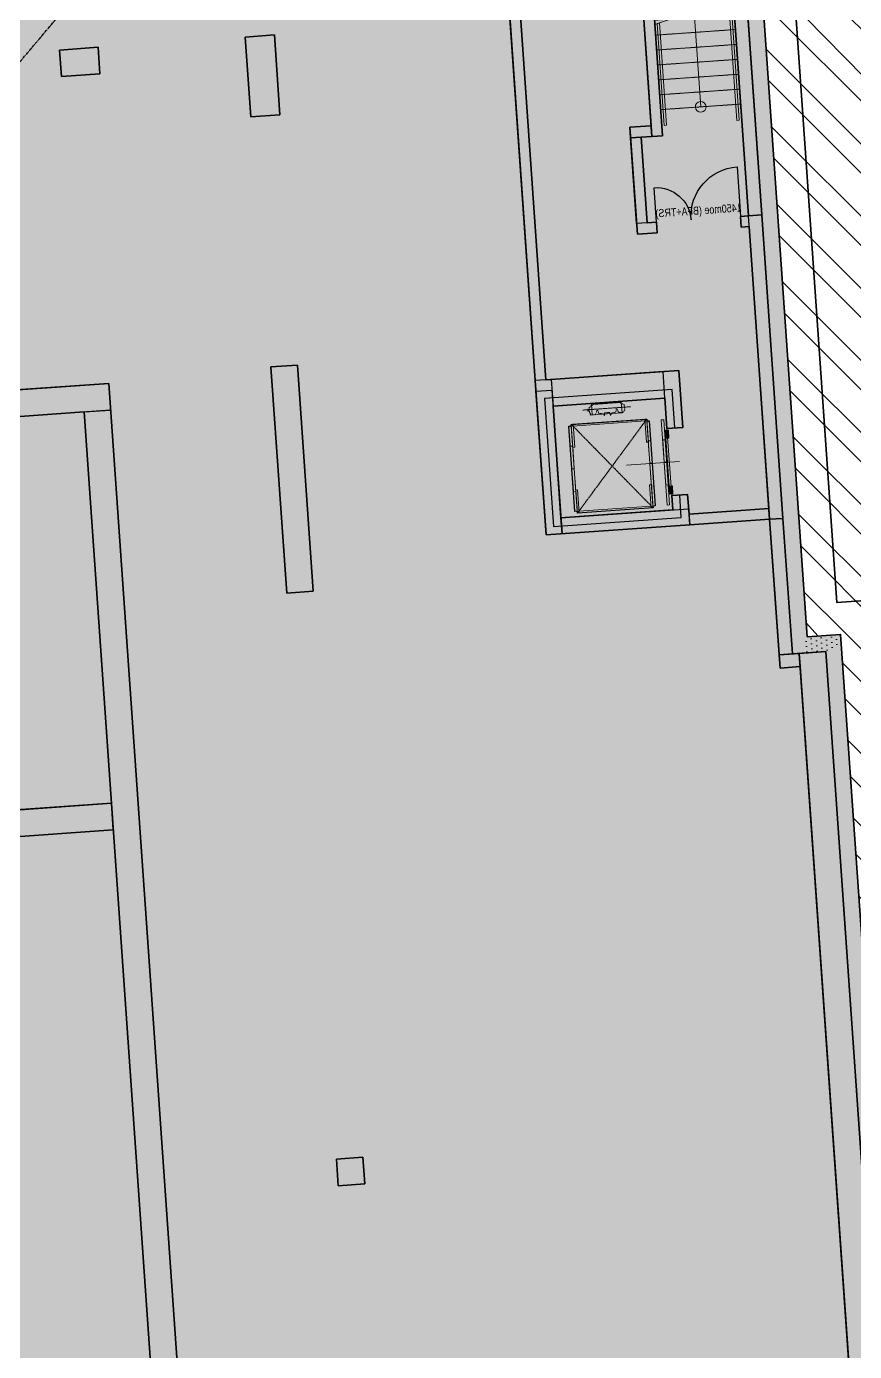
# Model space of a CAD drawing. Header units: millimetres. Extents: x 834311283 to 834708468, y 817882832 to 818197366.
# Drawn here: x 834564364 to 834579877, y 818009265 to 818034095 of the extents above; entities that cross this region are included whole.
import ezdxf

# ---------------------------------------------------------------- set-up
doc = ezdxf.new("R2010")
doc.units = ezdxf.units.MM
doc.header["$LTSCALE"] = 3
for name, pattern in [('ACAD_ISO04W033', [10, 8, -1, 0, -1]), ('B0606', [0.7813, 0.39065, -0.39065]), ('CENTER', [2, 1.25, -0.25, 0.25, -0.25])]:
    doc.linetypes.add(name, pattern=pattern)
for name, color, linetype in [('Hatch (CARR)', 252, 'Continuous'), ('UAJ-00XREF', 7, 'Continuous'), ('void', 7, 'CENTER')]:
    doc.layers.add(name, color=color, linetype=linetype)
for name, color, linetype, lineweight in [('Hatch (LTC&CB)', 252, 'Continuous', 35), ('UAJ-05SYMB', 7, 'Continuous', 5), ('UAJ-22INWA', 6, 'Continuous', 35), ('UAJ-22INWA-h', 251, 'Continuous', 9), ('UAJ-23FLOR-a', 1, 'Continuous', 13), ('UAJ-23FLOR-h', 251, 'Continuous', 9), ('UAJ-24STAI', 252, 'Continuous', 35), ('UAJ-24STAI-a', 9, 'Continuous', 13), ('UAJ-24STAI-d', 7, 'Continuous', 5), ('UAJ-24STAI-h', 251, 'Continuous', 9), ('UAJ-24STAI-x', 9, 'ACAD_ISO04W033', 5), ('UAJ-24STAI-z', 8, 'B0606', 9), ('UAJ-28STRU', 6, 'Continuous', 35), ('UAJ-32INFR', 7, 'Continuous', 25), ('UAJ-34RAIL-a', 1, 'Continuous', 13), ('UAJ-34RAIL-c', 254, 'Continuous', 9)]:
    doc.layers.add(name, color=color, linetype=linetype, lineweight=lineweight)
doc.layers.add('UAJ-05SYMB-a', color=7, linetype='Continuous', lineweight=9, true_color=0x999999)
for name, color, linetype, plot in [('UAJ-22INWA-$', 32, 'Continuous', False), ('UAJ-24STAI-$', 32, 'Continuous', False), ('UAJ-28STRU-$', 32, 'Continuous', False), ('UAJ-32INFR-$', 32, 'Continuous', False)]:
    doc.layers.add(name, color=color, linetype=linetype, plot=plot)
doc.styles.add('Kowloon_standard', font='arial.ttf', dxfattribs={"width": 0.8, "height": 2.5})

# ---------------------------------------------------------------- blocks, each defined once
blk = doc.blocks.new('*U198')
at = {"layer": 'UAJ-05SYMB', "lineweight": -2}
blk.add_lwpolyline([(1.000000000000001, -0.4000000000000006), (0.9257218647291791, -0.5856953381770522), (8.403485480178708e-16, -0.2154065922853796), (-0.9257218647291793, -0.5856953381770518), (-0.9999999999999991, -0.4000000000000001), (8.881784197001252e-16, 0)], close=True, dxfattribs=at)
for points in [[(-0.9999999999999991, -0.4000000000000001), (-0.9257218647291793, -0.5856953381770518), (8.881784197001252e-16, 0), (8.403485480178708e-16, -0.2154065922853796)], [(8.881784197001252e-16, 0), (8.403485480178708e-16, -0.2154065922853796), (1.000000000000001, -0.4000000000000006), (0.9257218647291791, -0.5856953381770522)]]:
    blk.add_solid(points, dxfattribs=at)
blk = doc.blocks.new('02_UNS-dotopen')
at = {"layer": 'UAJ-05SYMB', "lineweight": -2}
blk.add_lwpolyline([(-0.5, 6.123233995736766e-17, 1), (0.5, 0, 1)], format="xyb", close=True, dxfattribs=at)
blk = doc.blocks.new('*U213')
at = {"layer": 'UAJ-34RAIL-c'}
h = blk.add_hatch(color=256, dxfattribs=at)
h.dxf.hatch_style = 1
h.paths.add_polyline_path([(1700.474041071136, 1500.000000000034), (1600.474041071136, 1500.000000000034), (2002.397829746491, -1.069495851879765e-07), (2102.397829729397, -1.069495851879765e-07)])
h = blk.add_hatch(color=256, dxfattribs=at)
h.dxf.hatch_style = 1
h.paths.add_polyline_path([(1612.531754730545, 1455.000000000034), (-299.9992296072137, 1455), (-299.9992296072133, 1410), (1624.589468389937, 1410.000000000034)])
h = blk.add_hatch(color=256, dxfattribs=at)
h.dxf.hatch_style = 1
h.paths.add_polyline_path([(1978.282402427691, 89.99999989305036), (-299.9992294832396, 89.99999993377276), (-299.9992294832398, 44.99999993377276), (1990.340116087083, 44.99999989305036)])
at = {"layer": 'UAJ-24STAI-a'}
for points in [[(1600.474041071136, 1500.000000000034), (0, 1500), (0, 0), (2002.397829746491, -1.069496136096859e-07)], [(0, 0), (0, 1500)], [(280, 0), (280, 1500)], [(560, 0), (560, 1500)], [(840, 0), (840, 1500)], [(1120, 0), (1120, 1500)], [(1400, 0), (1400, 1500)], [(1680, 0), (1680, 1500)], [(1960, 0), (1960, 1500)]]:
    blk.add_lwpolyline(points, dxfattribs=at)
at = {"layer": 'UAJ-24STAI-d'}
blk.add_line((0, 750), (1780, 750), dxfattribs=at)
at = {"layer": 'UAJ-24STAI-d', "flags": 128}
blk.add_lwpolyline([(2002.397829746491, -1.069495851879765e-07), (1866.140696661613, 508.5185434594116), (1736.731174110385, 991.4814566039659), (1600.474041071136, 1500.000000000034)], dxfattribs=at)
at = {"layer": 'UAJ-24STAI-x', "flags": 128}
blk.add_lwpolyline([(2102.397829746491, -1.069495851879765e-07), (1966.140696661613, 508.5185434594116), (1836.731174110385, 991.4814566039659), (1700.474041071136, 1500.000000000034)], dxfattribs=at)
at = {"layer": 'UAJ-24STAI-z'}
for points in [[(0, 0), (0, 1500)], [(280, 0), (280, 1500)], [(560, 0), (560, 1500)], [(840, 0), (840, 1500)], [(1120, 0), (1120, 1500)], [(1400, 0), (1400, 1500)], [(1600.474041071147, 1500.000000000034), (3640, 1500), (3640, 0), (2002.397829746481, -1.069496136096859e-07)], [(1680, 0), (1680, 1500)], [(1960, 0), (1960, 1500)], [(2240, 0), (2240, 1500)], [(2520, 0), (2520, 1500)], [(2800, 0), (2800, 1500)], [(3080, 0), (3080, 1500)], [(3360, 0), (3360, 1500)]]:
    blk.add_lwpolyline(points, dxfattribs=at)
at = {"layer": 'UAJ-34RAIL-a'}
blk.add_lwpolyline([(1600.474041071136, 1500.000000000034), (2002.397829746491, -1.069495851879765e-07), (2102.397829729397, -1.069495851879765e-07), (1700.474041071136, 1500.000000000034)], close=True, dxfattribs=at)
for points in [[(1624.589468389937, 1410.000000000034), (-299.9992296072133, 1410), (-299.9992296072137, 1455), (1612.531754730537, 1455.000000000034)], [(1990.340116087091, 44.99999989305036), (-299.9992294832398, 44.99999993377276), (-299.9992294832396, 89.99999993377276), (1978.28240242769, 89.99999989305036)]]:
    blk.add_lwpolyline(points, dxfattribs=at)
at = {"layer": 'UAJ-34RAIL-c'}
for points in [[(1612.531754730545, 1455.000000000034), (-299.9992296072137, 1455), (-299.9992296072133, 1410), (1624.589468389937, 1410.000000000034)], [(1978.282402427691, 89.99999989305036), (-299.9992294832396, 89.99999993377276), (-299.9992294832398, 44.99999993377276), (1990.340116087083, 44.99999989305036)]]:
    blk.add_lwpolyline(points, close=True, dxfattribs=at)
at = {"layer": 'UAJ-24STAI-x', "xscale": 200, "yscale": 200, "zscale": 200}
blk.add_blockref('02_UNS-dotopen', (0, 750), dxfattribs=at)
at = {"layer": 'UAJ-24STAI-x', "xscale": 200, "yscale": 200, "zscale": 200, "rotation": 270}
blk.add_blockref('*U198', (1800.705523608377, 752.7259338968745), dxfattribs=at)
blk = doc.blocks.new('24_UNS-Elevator-plan5')
at = {"layer": 'UAJ-24STAI-h'}
for points in [[(-424.4999998807907, 1780), (-2.5, 1780.000000119209), (-2.5, 1735), (-424.5, 1735)], [(2.5, 1780.000000119209), (424.5, 1780), (424.5000001192093, 1735.000000119209), (2.5, 1735.000000119209)], [(-400, 1700), (-832.5, 1700), (-832.4999998807907, 1735), (-399.9999998807907, 1735)], [(-832.5, 339.0000001192093), (-800, 339), (-800, 1711), (-832.4999998807907, 1711)], [(832.5000001192093, 1700), (400, 1700), (400, 1735.000000119209), (832.4999998807907, 1735.000000119209)], [(800, 1711), (832.5, 1711), (832.5, 339.0000001192093), (800, 339)], [(-400, 350.0000001192093), (-832.5, 350), (-832.4999998807907, 315), (-399.9999998807907, 315)], [(-424.4999998807907, 270.0000001192093), (-2.5, 270), (-2.49999988079071, 315), (-424.5, 315)], [(2.5, 270.0000001192093), (424.5, 270.0000001192093), (424.5, 315), (2.5, 315)], [(832.5000001192093, 350.0000001192093), (400, 350), (400, 315.0000001192093), (832.5, 315)], [(-424.5, 1.192092895507812e-07), (-2.49999988079071, 0), (-2.5, 45.00000011920929), (-424.4999998807907, 45)], [(2.5, 0), (424.5, 0), (424.5, 45), (2.5, 45)], [(-599.9999998807907, -75), (-450, -75), (-450, -17.99999988079071), (-600.0000001192093, -17.99999988079071)], [(450.0000001192093, -75), (600, -75), (600, -18), (450.0000001192093, -18)]]:
    blk.add_hatch(color=256, dxfattribs=at).paths.add_polyline_path(points)
at = {"layer": 'UAJ-05SYMB-a'}
blk.add_line((1.192092895507812e-07, 757.5000001192093), (1.192092895507812e-07, -242.5), dxfattribs=at)
at = {"layer": 'UAJ-24STAI-$'}
blk.add_lwpolyline([(-800, 270.0000001192093), (-800, 315), (-832.4999998807907, 315), (-832.4999998807907, 1735), (-800, 1735.000000119209), (-800, 1780), (800, 1780), (800.0000001192093, 1735), (832.4999998807907, 1735.000000119209), (832.5, 315), (800.0000001192093, 315), (800, 270.0000001192093)], close=True, dxfattribs=at)
at = {"layer": 'UAJ-24STAI-a'}
for points in [[(-800, 1780), (800, 1780), (800.0000001192093, 1735), (-800, 1735.000000119209)], [(-424.4999998807907, 1780), (-2.5, 1780.000000119209), (-2.5, 1735), (-424.5, 1735)], [(2.5, 1780.000000119209), (424.5, 1780), (424.5000001192093, 1735.000000119209), (2.5, 1735.000000119209)], [(-400, 1700), (-832.5, 1700), (-832.4999998807907, 1735), (-399.9999998807907, 1735)], [(-832.5, 339.0000001192093), (-800, 339), (-800, 1711), (-832.4999998807907, 1711)], [(832.5000001192093, 1700), (400, 1700), (400, 1735.000000119209), (832.4999998807907, 1735.000000119209)], [(800, 1711), (832.5, 1711), (832.5, 339.0000001192093), (800, 339)], [(985.5, 769), (1184.5, 769.0000001192093), (1184.5, 1331.000000119209), (985.5000001192093, 1331)], [(-400, 350.0000001192093), (-832.5, 350), (-832.4999998807907, 315), (-399.9999998807907, 315)], [(-800, 270.0000001192093), (800, 270.0000001192093), (800.0000001192093, 315), (-800, 315)], [(-424.4999998807907, 270.0000001192093), (-2.5, 270), (-2.49999988079071, 315), (-424.5, 315)], [(2.5, 270.0000001192093), (424.5, 270.0000001192093), (424.5, 315), (2.5, 315)], [(832.5000001192093, 350.0000001192093), (400, 350), (400, 315.0000001192093), (832.5, 315)], [(-800, 0), (800.0000001192093, 1.192092895507812e-07), (800, 45), (-800, 45)], [(-424.5, 1.192092895507812e-07), (-2.49999988079071, 0), (-2.5, 45.00000011920929), (-424.4999998807907, 45)], [(2.5, 0), (424.5, 0), (424.5, 45), (2.5, 45)], [(-599.9999998807907, -75), (-450, -75), (-450, -17.99999988079071), (-600.0000001192093, -17.99999988079071)], [(450.0000001192093, -75), (600, -75), (600, -18), (450.0000001192093, -18)]]:
    blk.add_lwpolyline(points, close=True, dxfattribs=at)
blk.add_lwpolyline([(-450, -17.99999988079071), (450.0000001192093, -18)], dxfattribs=at)
at = {"layer": 'UAJ-24STAI-x'}
for p, q in [((-832.4999998807907, 315), (832.5, 1732.5)), ((832.5, 315), (-832.5, 1732.5)), ((1085, 1500), (1085, 600.0000001192093))]:
    blk.add_line(p, q, dxfattribs=at)
at = {"layer": 'UAJ-24STAI-z', "flags": 128}
blk.add_lwpolyline([(1093.519999980927, 1404.901902318001, -0.4142135623730951), (1096.520000100136, 1401.901902556419), (1096.519999980927, 1378.401666164398), (1123.257118821144, 1378.406195878983, -0.3749482301613199), (1131.630089759827, 1368.810408592224), (1131.630089640617, 1357.812220096588, -0.1542433398010356), (1155.529965162277, 1337.116248011589), (1157.396259427071, 1336.602724671364), (1157.39625954628, 1314.862724661827, -0.3375838299631195), (1179.069999814034, 1286.419805288315), (1179.069999814034, 806.7801948785782, -0.3375838299638596), (1157.396259427071, 778.3372753858566), (1157.39625954628, 756.5972753763199), (1155.529965162277, 756.083752155304, -0.1542433397985223), (1131.630089759827, 735.3877799510956), (1131.630089759827, 724.3895937204361, -0.3749482391837352), (1123.257118582726, 714.7938064336777), (1035.578298568726, 714.8086584806442, -0.3720403335817687), (1027.309722900391, 724.3961788415909, -0.1195561982533117), (1006.680456519127, 730.8164196014404, -0.09549265487869965), (992.5888782739639, 746.2093020677567, -0.104117110580273), (990.056633234024, 757.3565106391907), (990.056633234024, 809.6182581186295, -0.1041171105815051), (992.5888782739639, 820.7654665708542, -0.1275217225976182), (1012.527733445168, 839.9545500278473, -0.09632830015005754), (1057.771903157234, 853.5891005992889), (1064.742820382118, 876.6400001049042), (1011.499999880791, 876.6400001049042), (1011.5, 889.0396863222122), (1004.5, 889.0396863222122, -0.4142135623944502), (1001.5, 892.0396863222122), (1001.500000119209, 906.7418831586838, -0.3599880325571149), (995, 914.6000001430511), (995, 923.5999999046326), (992.453223824501, 957.8602383136749, 0.276227468585362), (982.4097003936768, 972.1324191093445), (954.464935541153, 982.5075161457062), (951.5, 982.6000000238419), (951.5000001192093, 994.6000000238419), (1005, 996.1362648010254), (1005.000000119209, 1097.063735365868), (951.4999998807907, 1098.600000143051), (951.5, 1110.600000023842), (954.464935541153, 1110.692484021187), (982.4097002744675, 1121.067580938339, 0.2762274686707552), (992.453223824501, 1135.339761734009), (995, 1169.600000143051), (995, 1178.600000143051, -0.3599880325571657), (1001.500000119209, 1186.458117008209), (1001.5, 1201.160313844681, -0.414213562361685), (1004.5, 1204.160313725471), (1011.500000119209, 1204.160313725471), (1011.5, 1216.55999994278), (1064.742820382118, 1216.55999994278), (1057.771903038025, 1239.610899448395, -0.0963283001732323), (1012.527733445168, 1253.245449900627, -0.0872603553446247), (997.7574945688248, 1265.352755188942), (983.0699999332428, 1265.352755188942), (983.0699999332428, 1364.852755308151), (1000.569999814034, 1364.852755188942), (1000.569999814034, 1357.106072545052, -0.03666062882274079), (1006.680456519127, 1362.383580565453), (1006.702337861061, 1362.396688103676, -0.1192564046935748), (1027.283424973488, 1368.81528198719), (1027.309722900391, 1368.816991448402, -0.3716533619916533), (1035.578298449516, 1378.391341686249), (1060.77999997139, 1378.395611286163), (1060.780000090599, 1401.90190243721, -0.4142135623617295), (1063.77999997139, 1404.901902556419)], format="xyb", close=True, dxfattribs=at)
at = {"layer": 'UAJ-28STRU-$'}
blk.add_lwpolyline([(1350, 2200), (-1049.999999880791, 2200.000000119209), (-1050, -200), (-629.9999998807907, -200), (-629.9999998807907, -50), (-899.9999998807907, -50), (-899.9999998807907, 2050.000000119209), (1200.000000119209, 2050), (1200, -49.99999988079071), (630.0000001192093, -49.99999988079071), (630.0000001192093, -200), (1350, -200)], close=True, dxfattribs=at)
blk = doc.blocks.new('*U194')
at = {"layer": 'UAJ-22INWA-h'}
h = blk.add_hatch(dxfattribs=at)
h.set_pattern_fill('DOTS', color=256, scale=60)
h.set_pattern_definition([(0, (249.9405477584918, 71506.64294654429), (47.625, 95.25), [0, -95.25])])
h.paths.add_polyline_path([(-3.379089463351193e-06, 27845.85354062293), (-4.748195266301991e-06, 43330.74480719793), (299.9999933444562, 43330.74480701912), (299.9999951903991, 27845.85354080175)])
for p, q in [((-3.247959245130659e-06, 28145.85354560064), (-4.89720687824346e-06, 43330.74480712893)), ((299.9999934189619, 43330.74480707114), (299.999995175498, 27845.85221449605))]:
    blk.add_line(p, q, dxfattribs=at)
blk = doc.blocks.new('*U191')
at = {"layer": 'UAJ-22INWA-h'}
h = blk.add_hatch(dxfattribs=at)
h.set_pattern_fill('DOTS', color=256, scale=60)
h.set_pattern_definition([(0, (249.940544872455, 95716.47465462527), (47.625, 95.25), [0, -95.25])])
h.paths.add_polyline_path([(-4.695737317206294e-06, 38890.69591415164), (-6.317584308135338e-06, 56495.7341417502), (299.9999917750671, 56495.73414157139), (299.9999938737513, 38890.69591433046)])
for p, q in [((-4.564607098985761e-06, 39190.69591912935), (-6.484477463886923e-06, 56795.73666466849)), ((299.9999918495728, 56495.73414162341), (299.9999938588501, 38890.69458802476))]:
    blk.add_line(p, q, dxfattribs=at)
blk = doc.blocks.new('*U192')
at = {"layer": 'UAJ-22INWA-h'}
h = blk.add_hatch(dxfattribs=at)
h.set_pattern_fill('DOTS', color=256, scale=60)
h.set_pattern_definition([(0, (249.9405561884469, 791.0579350290789), (47.625, 95.25), [0, -95.25])])
h.paths.add_polyline_path([(-4.677758624893613e-08, -107.6029285191363), (3.494479585697263e-07, 568.6162648247681), (299.9999984420994, 568.6162646459542), (299.999998522711, -107.6029283403224)])
for p, q in [((299.999998494254, 818.6091889680637), (299.9999984809897, 192.3742497837349)), ((1.02234025682435e-07, -107.6029282807174), (2.034172655374161e-07, 518.6047443263981))]:
    blk.add_line(p, q, dxfattribs=at)
blk = doc.blocks.new('D1450MOE(BFA)')
at = {"layer": 'UAJ-32INFR'}
for p, q in [((0, 930), (0, 1.192092895507812e-07)), ((1579.999999642372, -3.576278686523438e-07), (1579.999999523163, 649.9999996423721))]:
    blk.add_line(p, q, dxfattribs=at)
for centre, radius, start, end in [((0, 1.192092895507812e-07), 929.9999997398074, 0, 90), ((1579.999999642372, -4.76837158203125e-07), 649.9999999612231, 90, 180)]:
    blk.add_arc(centre, radius, start, end, dxfattribs=at)
at = {"layer": 'UAJ-32INFR-$', "insert": (777.4361765384674, 143.1874582767487), "char_height": 149.9999999999999, "width": 2550.877304773781, "attachment_point": 5, "rotation": 359.999941379586, "style": 'Kowloon_standard'}
blk.add_mtext('1450moe (BFA+TRS)', dxfattribs=at)
blk = doc.blocks.new('GBP-LB02_LEV-6.53')
at = {"layer": 'UAJ-23FLOR-h'}
h = blk.add_hatch(dxfattribs=at)
h.set_pattern_fill('EARTH', color=256, scale=180, angle=45)
h.set_pattern_definition([(48.99890852994428, (833819452.4835471, 817786003.3590384), (-112.7268621600291, 1612.510668041472), [1143, -1143]), (48.99890852994428, (833819129.0015101, 817786284.568502), (-112.7268621600291, 1612.510668041472), [1143, -1143]), (48.99890852994428, (833818805.5194733, 817786565.7779655), (-112.7268621600291, 1612.510668041472), [1143, -1143]), (138.9989085299443, (833818791.4286155, 817786767.341799), (-1612.510668041472, -112.7268621600291), [1143, -1143]), (138.9989085299443, (833819072.638079, 817787090.823836), (-1612.510668041472, -112.7268621600291), [1143, -1143]), (138.9989085299443, (833819353.8475426, 817787414.3058729), (-1612.510668041472, -112.7268621600291), [1143, -1143])])
h.paths.add_polyline_path([(834607546.489914, 818192773.8916651), (834673232.9368618, 818197365.8780692), (834691373.7887626, 817937868.569913), (834685588.4607487, 817937127.6430434), (834685105.737498, 817940896.857602), (834650587.6674813, 817936476.1289068), (834651070.3907301, 817932706.9143615), (834551919.0352749, 817920008.601796), (834482026.6875536, 817893354.505612), (834383075.7475835, 817886437.076049), (834441506.4995006, 817949096.3580177), (834458453.7500002, 817967379.2999998), (834478637.6000003, 817989841.6999999), (834483448.3000003, 817995421.2999997), (834489786.8000002, 818002934.0999999), (834500656.3000004, 818016266.1), (834508244.2000003, 818025929.9), (834515683.5000002, 818035708.4999999), (834523692.1500002, 818046595.75), (834532219.3000002, 818058623.75), (834546606.4000003, 818080041.6), (834556456.7000003, 818095618.3000001), (834568418.3000003, 818115665.3), (834578621.5500003, 818133890.65), (834588349.1000003, 818152374.5), (834599172.5000002, 818174435.3000001)])
h.paths.add_polyline_path([(834640304.9205754, 818055632.724982), (834646290.8670971, 818056051.8197085), (834642791.68405, 818105910.8518904), (834636806.9000093, 818105492.4693737), (834634251.8150861, 818142031.4177986), (834610016.1973183, 818140337.1580075), (834609788.3040171, 818143597.0764725), (834587768.8782567, 818140310.2094649), (834567220.9581476, 818104369.6835257), (834565437.03285, 818101393.3793707), (834564610.1881045, 818100023.5882319), (834562784.5789996, 818096938.6312524), (834556654.2675333, 818087090.8253415), (834555720.087261, 818085606.747942), (834554860.1115384, 818084257.5104698), (834550875.6697745, 818078006.2196822), (834545204.9353101, 818069586.3739132), (834542258.3943995, 818065225.6315111), (834541362.7922996, 818063899.7744757), (834537651.0516131, 818058368.7728037), (834531077.6581107, 818048811.4306496), (834524249.2454296, 818039614.411969), (834520784.8111324, 818034888.8899139), (834515055.3396788, 818027075.672479), (834507323.9410119, 818017200.0913588), (834503054.2627076, 818011761.6223992), (834508701.854493, 817930984.42202), (834535271.705267, 817933687.1625333), (834599034.8614085, 817940173.2834697), (834631909.3504056, 817943517.3124893), (834645776.1065576, 817944927.9001964), (834645137.4445837, 817954063.3931775), (834645032.8383249, 817955559.7412419), (834644307.9897524, 817965928.697765), (834644203.3835472, 817967425.0458288), (834643505.5806562, 817977406.6319067), (834643400.9743955, 817978902.9799666), (834642523.6623843, 817991452.5625781), (834642419.056123, 817992948.9106454), (834641155.0647764, 818011283.8032656), (834643398.9266214, 818011440.903013)], flags=16)
h.paths.add_polyline_path([(834450838.26049, 817950881.8800887), (834498826.0982957, 817954236.5978773), (834500064.56546, 817936519.6245999), (834506621.1639228, 817936977.9811146), (834507095.3787206, 817930194.5365381), (834500538.7478187, 817929736.1777552), (834500559.3027261, 817929436.8825322), (834452571.8298296, 817926082.1901612)], flags=16)
blk.add_line((834576452.1150094, 818025303.7242208), (834576751.3738467, 818025324.2965273))
at = {"layer": 'UAJ-22INWA'}
for points in [[(834576663.5046334, 818026581.2289039), (834576364.2350203, 818026560.3076626)], [(834576751.3738495, 818025324.2965275), (834576452.1042364, 818025303.375285)]]:
    blk.add_lwpolyline(points, dxfattribs=at)
at = {"layer": 'UAJ-23FLOR-a'}
blk.add_lwpolyline([(834576452.1042331, 818025303.3752849), (834576364.2350203, 818026560.3076626)], dxfattribs=at)
at = {"layer": 'void', "ltscale": 5}
blk.add_line((834527642.2691246, 817990043.0857306), (834571659.9749207, 818042228.3907853), dxfattribs=at)
at = {"layer": 'UAJ-22INWA', "xscale": -1}
for name, p, rotation in [('*U194', (834580955.4881811, 817994582.2384148), 3.998908856287882), ('*U192', (834579510.0189762, 818022695.7343006, -2.793967724748492e-06), 93.99890885482617), ('*U191', (834583578.1534436, 817966045.7803961), 3.998908856287882)]:
    blk.add_blockref(name, p, dxfattribs=dict(at, rotation=rotation))
at = {"layer": 'UAJ-24STAI'}
for name, p, rotation in [('*U213', (834577743.5200045, 818032641.3004222), 93.99890852275855), ('24_UNS-Elevator-plan5', (834576358.3021342, 818025928.7035358), 93.99890852585503)]:
    blk.add_blockref(name, p, dxfattribs=dict(at, rotation=rotation))
at = {"layer": 'UAJ-32INFR', "xscale": -1, "rotation": 3.998856206551312}
blk.add_blockref('D1450MOE(BFA)', (834577742.3897979, 818030536.20779), dxfattribs=at)
blk = doc.blocks.new('GBP-STR-B02-L1')
at = {"layer": 'UAJ-28STRU', "ltscale": 2, "flags": 128}
blk.add_lwpolyline([(834582936.437786, 817991338.5337942), (834581966.0321537, 818005219.4224925), (834580845.1000445, 818005141.0615385), (834579617.3152074, 818022703.8857473), (834578992.6289035, 818022660.2153839), (834577334.100586, 818046384.8786275), (834577932.6390269, 818046426.7219222), (834579549.325967, 818023300.5916351), (834580174.0122709, 818023344.2619985), (834581401.8207301, 818005781.4433678), (834582522.790092, 818005859.8077227), (834583535.0132738, 817991380.3788147)], dxfattribs=at)
blk = doc.blocks.new('*U515')
at = {"layer": 'UAJ-22INWA'}
for p, q in [((1.374753992602963e-07, -553.229384908635), (4.210936205804739e-08, 1946.751337238038)), ((499.9999983642376, 1846.767388771968), (499.9999985251699, -253.2293843166066))]:
    blk.add_line(p, q, dxfattribs=at)
at = {"layer": 'UAJ-22INWA-$'}
blk.add_lwpolyline([(-2.941760612884536e-08, -253.2293846535261), (1.970804817119642e-07, 1846.767389137802), (499.9999982897318, 1846.767388780174), (499.9999985400709, -253.2293846535261)], close=True, dxfattribs=at)
blk = doc.blocks.new('*U516')
at = {"layer": 'UAJ-22INWA'}
for p, q in [((1.497068922091671e-07, -505.8346279825564), (-5.265092020289547e-09, 2394.165369602065)), ((299.9999983496468, 1894.163885680605), (299.9999985284606, -205.8346281794097))]:
    blk.add_line(p, q, dxfattribs=at)
at = {"layer": 'UAJ-22INWA-$'}
blk.add_lwpolyline([(6.952802777959732e-10, -505.8346282209749), (1.556674931180169e-07, 2194.164627369834), (299.9999982483189, 2194.164626995902), (299.9999985701838, -505.8346282372794)], close=True, dxfattribs=at)
blk = doc.blocks.new('*U517')
at = {"layer": 'UAJ-22INWA'}
for p, q in [((6.556487619288308e-08, 199.999999233573), (-5.96038225057025e-08, 2899.982579627548)), ((299.9999982744455, 2599.999998667973), (299.9999984443215, 499.9665299997837))]:
    blk.add_line(p, q, dxfattribs=at)
at = {"layer": 'UAJ-22INWA-$'}
blk.add_lwpolyline([(-8.34467357435642e-08, 199.999999080318), (1.072881445907115e-07, 2599.999999033806), (299.9999981999397, 2599.999998676179), (299.9999984860418, 199.999999080318)], close=True, dxfattribs=at)
blk = doc.blocks.new('*U518')
at = {"layer": 'UAJ-22INWA'}
for p, q in [((1.728404015524088e-07, -699.8922339752742), (1.728386962511763e-07, 800.1217772193702)), ((199.9999984890082, 800.121777263075), (199.9999985784169, -699.8922340719255))]:
    blk.add_line(p, q, dxfattribs=at)
at = {"layer": 'UAJ-22INWA-$'}
blk.add_lwpolyline([(2.382878960816015e-08, -699.892233997645), (3.218503081825475e-07, 800.1217774577888), (199.9999984145024, 800.1217772193702), (199.9999985933181, -699.8922338784357)], close=True, dxfattribs=at)
blk = doc.blocks.new('*U498')
at = {"layer": 'UAJ-22INWA'}
for p, q in [((499.9999998573424, 4321.697796282666), (500.0000019791285, -14227.13799083131)), ((1.755619915770723e-06, -13727.28550644413), (-2.171634605474537e-07, 3821.697796410081))]:
    blk.add_line(p, q, dxfattribs=at)
at = {"layer": 'UAJ-22INWA-$'}
blk.add_lwpolyline([(1.636401833593482e-06, -14227.13799088918), (-9.795417099667247e-08, 4321.697796648499), (499.9999997828366, 4321.697796290871), (500.0000019940296, -14227.13799088918)], close=True, dxfattribs=at)
blk = doc.blocks.new('*U615')
at = {"layer": 'UAJ-28STRU'}
for p, q in [((-300.0000000286714, 750.0000000000001), (250, 749.9999999999997)), ((-299.9999999999999, -749.9999999999999), (-299.9999999999998, 750)), ((249.9999999999999, 750), (249.9999999999999, -749.9999999999999)), ((250.0000000037314, -749.9999999999998), (-300.0000000369848, -749.9999999999998))]:
    blk.add_line(p, q, dxfattribs=at)
blk = doc.blocks.new('*U504')
at = {"layer": 'UAJ-22INWA'}
for p, q in [((1.703279508475931e-07, -678.8164579555114), (-1.574890973119703e-07, 3571.112141191153)), ((499.9999999468191, 3571.112141357645), (500.000000364043, -678.816457838037))]:
    blk.add_line(p, q, dxfattribs=at)
for points in [[(3.448591911592302e-06, 3571.112141144009), (500.0000038062198, 3571.112141346664)], [(2.131633891622187e-08, -678.81645819393), (500.0000003789442, -678.8164579912745)]]:
    blk.add_lwpolyline(points, dxfattribs=at)
at = {"layer": 'UAJ-22INWA-$'}
blk.add_lwpolyline([(2.131633891622187e-08, -678.81645819393), (-8.477485380353755e-09, 3571.112141425455), (499.9999998723133, 3571.112141365851), (500.0000003789442, -678.8164578959068)], close=True, dxfattribs=at)
blk = doc.blocks.new('*U505')
at = {"layer": 'UAJ-22INWA'}
for p, q in [((499.9999960811327, 21123.85746062031), (499.9999985438544, -374.9328260641709)), ((1.508080629309908e-07, -515.0719387186552), (-2.190326199530077e-06, 20623.78616056908))]:
    blk.add_line(p, q, dxfattribs=at)
at = {"layer": 'UAJ-22INWA-$'}
blk.add_lwpolyline([(1.796450987967546e-09, -515.0719387615851), (-2.041314587586385e-06, 20623.78616060078), (499.9999960513367, 20623.78616054117), (499.9999985712849, -515.0719384635619)], close=True, dxfattribs=at)
blk = doc.blocks.new('*U509')
at = {"layer": 'UAJ-22INWA'}
for p, q in [((249.9999979413967, 5393.815374648701), (249.9999985314824, -306.1839960466962)), ((1.139858033680912e-07, -106.1846246074326), (-3.628512275787845e-07, 5193.815376778789))]:
    blk.add_line(p, q, dxfattribs=at)
at = {"layer": 'UAJ-22INWA-$'}
blk.add_lwpolyline([(-2.310491709067719e-08, -306.1839960419493), (-2.257605444810906e-07, 5393.815375028122), (249.9999978668909, 5393.815374656906), (249.9999985463836, -306.1839960555363)], close=True, dxfattribs=at)
blk = doc.blocks.new('*U484')
at = {"layer": 'UAJ-22INWA'}
for p, q in [((-3.181862382516186e-07, 3419.137801681414), (-1.989769486883119e-07, 3919.137819634644)), ((499.9999999053313, 3919.137819814929), (499.9999998755288, 3419.137801827165))]:
    blk.add_line(p, q, dxfattribs=at)
for points in [[(3.407104060215715e-06, 3919.137819591615), (500.000003764732, 3919.137819794271)], [(-4.671978501846752e-07, 3419.137801471272), (499.99999989043, 3419.137801673927)]]:
    blk.add_lwpolyline(points, dxfattribs=at)
at = {"layer": 'UAJ-22INWA-$'}
blk.add_lwpolyline([(-4.671978501846752e-07, 3419.137801471272), (-4.996533675694081e-08, 3919.137819873062), (499.9999998308255, 3919.137819813458), (499.99999989043, 3419.137801769295)], close=True, dxfattribs=at)
blk = doc.blocks.new('*U486')
at = {"layer": 'UAJ-22INWA'}
for p, q in [((500.0061022214624, 13265.94912751807), (500.0061042456416, -4339.098716362206)), ((6.662724558858715e-07, -4839.101062807781), (-1.298302243526522e-06, 13015.94780212616))]:
    blk.add_line(p, q, dxfattribs=at)
at = {"layer": 'UAJ-22INWA-$'}
blk.add_lwpolyline([(5.172608439352189e-07, -4839.101062722713), (-1.164191871794173e-06, 13265.94912791107), (500.0061021469566, 13265.94912752627), (500.0061043052465, -4839.101062749887)], close=True, dxfattribs=at)
blk = doc.blocks.new('*U566')
at = {"layer": 'UAJ-22INWA'}
for p, q in [((-6.119330476153282e-08, 1138.324660603828), (-2.006554495821433e-07, 3933.218254160633)), ((249.9999981155134, 3933.21825401963), (249.9999983294813, 1388.324658596333))]:
    blk.add_line(p, q, dxfattribs=at)
at = {"layer": 'UAJ-22INWA-$'}
blk.add_lwpolyline([(-2.251060777780367e-07, 1388.32465860108), (-5.164383765077218e-08, 3933.218254399052), (249.9999980410076, 3933.218254027836), (249.9999983443824, 1388.324658587493)], close=True, dxfattribs=at)
blk = doc.blocks.new('*U567')
at = {"layer": 'UAJ-22INWA'}
for p, q in [((8.449558209145551e-08, 41.19763724357119), (2.184639527129661e-07, 417.3894256211218)), ((249.9999985569823, 167.4138557166769), (249.9999985347752, -458.8056550380666))]:
    blk.add_line(p, q, dxfattribs=at)
at = {"layer": 'UAJ-22INWA-$'}
blk.add_lwpolyline([(-6.451602985180216e-08, 41.19763720457502), (3.674755646443373e-07, 417.3894258595404), (249.9999984601269, 417.3894256509241), (249.9999985049725, 41.19763735358663)], close=True, dxfattribs=at)
blk = doc.blocks.new('*U541')
at = {"layer": 'UAJ-22INWA'}
for p, q in [((249.9946601110476, 1706.283432194134), (249.9946609338895, -6083.716571603332)), ((8.146421635087424e-07, -6083.716571733131), (1.244204894493856e-07, 1256.283433851742))]:
    blk.add_line(p, q, dxfattribs=at)
at = {"layer": 'UAJ-22INWA-$'}
blk.add_lwpolyline([(6.656305515662098e-07, -6083.71657178429), (2.793925659716479e-07, 1156.283432164588), (249.9946600857156, 1156.283431955969), (249.9946609487907, -6083.716571635281)], close=True, dxfattribs=at)
blk = doc.blocks.new('*U551')
at = {"layer": 'UAJ-22INWA'}
for p, q in [((-9.369108227090805e-07, 8609.37519382489), (-2.850082950082822e-06, 26158.2246913174)), ((499.9999972542253, 26158.22469148801), (499.9999992568043, 8609.375193942364))]:
    blk.add_line(p, q, dxfattribs=at)
at = {"layer": 'UAJ-22INWA-$'}
blk.add_lwpolyline([(-1.085922434640452e-06, 8609.375193586471), (-2.701071338151451e-06, 26158.22469155582), (499.9999971797195, 26158.22469149622), (499.9999992717055, 8609.375193884494)], close=True, dxfattribs=at)
blk = doc.blocks.new('*U554')
at = {"layer": 'UAJ-22INWA'}
for p, q in [((1.002895147528153e-07, 8.708401757471023), (7.293493816007407e-09, 2188.816000154734)), ((199.9999983234623, 2188.815999826241), (199.9999985177862, -191.2915966811206))]:
    blk.add_line(p, q, dxfattribs=at)
blk.add_lwpolyline([(-3.68011683349323e-08, -191.2915966587329), (199.9999985326874, -191.2915967649704)], dxfattribs=at)
at = {"layer": 'UAJ-22INWA-$'}
blk.add_lwpolyline([(-3.68011683349323e-08, -191.2915966587329), (1.563051057473785e-07, 2188.816000393153), (199.9999982489564, 2188.816000024655), (199.9999985326874, -191.2915966696026)], close=True, dxfattribs=at)
blk = doc.blocks.new('*U539')
at = {"layer": 'UAJ-22INWA'}
for p, q in [((199.9999985836365, 143.8153783835455), (199.9999997402647, -10446.18536879015)), ((1.334688874999861e-06, -10446.18536879327), (3.106811389695405e-07, -306.1846198918195))]:
    blk.add_line(p, q, dxfattribs=at)
at = {"layer": 'UAJ-22INWA-$'}
blk.add_lwpolyline([(1.185677263038087e-06, -10446.18536852162), (4.65653215542261e-07, -406.1846224255241), (199.9999985583046, -406.1846227940214), (199.9999997551658, -10446.18536853249)], close=True, dxfattribs=at)
blk = doc.blocks.new('*U594')
at = {"layer": 'UAJ-22INWA'}
for p, q in [((-8.290661242043028e-07, 7704.709515772978), (-7.366806187221186e-07, 8429.723905301671)), ((499.9999993676275, 8429.723905174256), (499.9999993646489, 7704.709515592431))]:
    blk.add_line(p, q, dxfattribs=at)
for points in [[(2.869400390181909e-06, 8429.723905258645), (500.0000032270282, 8429.723905163275)], [(-9.78077736135674e-07, 7704.70951553456), (499.99999937955, 7704.709515439192)]]:
    blk.add_lwpolyline(points, dxfattribs=at)
at = {"layer": 'UAJ-22INWA-$'}
blk.add_lwpolyline([(-9.78077736135674e-07, 7704.70951553456), (-5.876690067907475e-07, 8429.72390554009), (499.9999992931217, 8429.723905182462), (499.99999937955, 7704.70951553456)], close=True, dxfattribs=at)
blk = doc.blocks.new('*U596')
at = {"layer": 'UAJ-22INWA'}
for p, q in [((8.220848712809926e-07, -6146.150903862305), (9.53221416473582e-07, -5746.203900760029)), ((199.9999992693902, -5746.203901088522), (199.9999992276607, -6146.150904479869))]:
    blk.add_line(p, q, dxfattribs=at)
at = {"layer": 'UAJ-22INWA-$'}
blk.add_lwpolyline([(6.730732593496214e-07, -6146.150904100724), (1.102233028404953e-06, -5746.20390052161), (199.9999991948844, -5746.203900890108), (199.9999992425618, -6146.150904111593)], close=True, dxfattribs=at)
blk = doc.blocks.new('*U597')
at = {"layer": 'UAJ-22INWA'}
for p, q in [((3.166665302412735e-07, -2006.495982466165), (2.796995091565251e-07, 3.708402009348333)), ((199.9999986077892, -196.291596947355), (199.9999987103092, -1806.291596760459))]:
    blk.add_line(p, q, dxfattribs=at)
at = {"layer": 'UAJ-22INWA-$'}
blk.add_lwpolyline([(1.557218070047384e-07, -1806.291596738072), (4.406320499583671e-07, -196.2915963804438), (199.9999985332834, -196.2915967489415), (199.9999987252103, -1806.291596748941)], close=True, dxfattribs=at)
blk = doc.blocks.new('GBP-STR-B02-L2')
at = {"layer": 'UAJ-22INWA'}
for p, q in [((834577742.3912271, 818030536.2396241), (834577889.9602389, 818030546.7607143)), ((834577742.3912362, 818030536.2396247), (834577756.3387301, 818030336.726549)), ((834575994.6005741, 818030414.0556537), (834576166.2399867, 818030426.0249836)), ((834576166.2379289, 818030426.0544211), (834576180.1854229, 818030226.5413454)), ((834577903.9219866, 818030347.0437503), (834577756.3387301, 818030336.726549)), ((834575809.0349939, 818030200.595084), (834576180.1854229, 818030226.5413454))]:
    blk.add_line(p, q, dxfattribs=at)
for points in [[(834576588.8770872, 818027648.971448), (834576663.5398167, 818026581.228697), (834576364.2702036, 818026560.3074557), (834576324.4762598, 818027129.266777)], [(834576777.1682574, 818024955.5449251), (834576751.40903, 818025324.2963204), (834576452.1394197, 818025303.3750782), (834576470.493648, 818025040.5490466)]]:
    blk.add_lwpolyline(points, dxfattribs=at)
at = {"layer": 'UAJ-23FLOR-a'}
blk.add_lwpolyline([(834576452.1394165, 818025303.3750781), (834576364.2702036, 818026560.3074558)], dxfattribs=at)
at = {"layer": 'UAJ-22INWA'}
for name, p, rotation in [('*U541', (834577465.6972344, 818036615.6657414), 3.998908525846263), ('*U539', (834573166.9793056, 818037881.4337463), 3.998908525846263), ('*U554', (834576068.4818785, 818032225.1131715), 3.998908525846263), ('*U594', (834557295.8253578, 818033116.9427931), 273.9989085207161), ('*U597', (834575669.1070396, 818032202.2060089), 3.998908525846263), ('*U596', (834581800.0883443, 818032634.5260752), 273.9989085257504), ('*U509', (834578266.1252556, 818025166.078213), 3.99890852584626), ('*U504', (834569487.9225402, 818027073.5716747), 183.9989085343408), ('*U498', (834551747.2426959, 818025914.9780017), 93.9989085243845), ('*U505', (834566879.2368928, 818006298.6988878), 3.999100017567291), ('*U516', (834574062.4168187, 818025072.3440194), 3.998908525846263), ('*U517', (834576990.6288261, 818024769.9793457), 93.9989085243845), ('*U518', (834577589.2895352, 818024811.8303195), 93.9989085222178), ('*U566', (834578561.7704471, 818020936.9972554), 3.99890852584626), ('*U567', (834578898.7598057, 818022101.6582092), 93.9989085222178), ('*U486', (834579765.3643413, 818009114.5264316), 3.998908525846263), ('*U484', (834574113.2409937, 818012644.9676881), 93.99890853472759)]:
    blk.add_blockref(name, p, dxfattribs=dict(at, rotation=rotation))
for name, p, xscale, rotation in [('*U194', (834580955.4882334, 817994582.2376714), -1, 3.998908856287882), ('*U515', (834576036.9946581, 818027610.3898884), -0.9999999999999996, 93.99890852386652), ('*U192', (834579510.0190287, 818022695.7335572, -2.793967724748492e-06), -1, 93.99890885482617), ('*U191', (834583578.153496, 817966045.7796527), -1, 3.998908856287882), ('*U551', (834539894.0970467, 818017214.6602491), -0.9999999999999991, 273.9989085111152)]:
    blk.add_blockref(name, p, dxfattribs=dict(at, xscale=xscale, rotation=rotation))
at = {"layer": 'UAJ-28STRU', "rotation": 183.9989085207565}
blk.add_blockref('*U615', (834568761.2390125, 818033166.6329598), dxfattribs=at)

msp = doc.modelspace()

# ---------------------------------------------------------------- hatches: boundary and pattern name
at = {"layer": 'Hatch (CARR)'}
h = msp.add_hatch(dxfattribs=at)
h.set_pattern_fill('ANSI32', color=256, scale=100, angle=90)
h.set_pattern_definition([(135, (0, 0), (-673.5192090801866, -673.5192090801866), []), (135, (2.749411666127753e-14, 449.013), (-673.5192090801866, -673.5192090801866), [])])
h.paths.add_polyline_path([(834599172.2510185, 818035180.1486524), (834593959.9586673, 818034815.7694436), (834593861.2626673, 818036227.3240664), (834591912.7381847, 818036091.1055124), (834591602.3474104, 818040531.8669494), (834585078.4040407, 818040075.7796683), (834585996.9774617, 818026935.9796711), (834592517.0387259, 818027422.1199822), (834592806.728832, 818023278.2231869), (834592085.1720549, 818023227.7796949), (834592458.3072497, 818017889.6082431), (834592278.7457517, 818017877.0555173), (834592360.6423095, 818016705.5594631), (834592172.4835542, 818016692.4057232), (834591851.4342595, 818016669.9619164), (834580096.5919983, 818015848.2083055), (834579617.3731202, 818022703.2341712), (834578992.6807954, 818022659.5633891), (834577313.5740992, 818046678.5227253), (834573647.9243163, 818046437.2544305), (834571653.8691905, 818046282.5412154), (834552827.7991648, 818044966.8301649), (834552353.6059248, 818051749.9663502), (834556214.7266442, 818052019.892559), (834555944.611415, 818055883.77809), (834562743.0786421, 818056359.0430883), (834562614.0644405, 818058204.538425), (834583305.6568365, 818059651.0400388), (834583654.2497317, 818054664.9385744), (834585643.4070015, 818054804.0289356), (834585818.1044446, 818052305.0562044), (834583383.308418, 818052134.8452898), (834584120.3846432, 818041591.0777498), (834591038.3419254, 818042074.6960176), (834591038.015082, 818042079.3713813), (834598753.8896163, 818042618.7705066), (834599052.6832131, 818038324.4654773), (834598952.926676, 818038317.4917307)])
at = {"layer": 'Hatch (LTC&CB)'}
h = msp.add_hatch(color=256, dxfattribs=at)
h.dxf.hatch_style = 1
h.paths.add_polyline_path([(834559573.4371741, 818078677.8399037), (834559695.0756814, 818078866.3139815), (834553942.1014596, 818082817.2111235), (834550875.6736776, 818078006.2157004), (834545204.9392027, 818069586.3699163), (834541362.7955292, 818063899.7709482), (834537651.0555159, 818058368.7688218), (834531077.4654778, 818048811.1409165), (834524249.9406248, 818039613.5606796), (834520784.6588076, 818034889.0016383), (834514978.221307, 818026972.1957152), (834507323.8989643, 818017200.7446709), (834503054.262707, 818011761.6223993), (834508701.8544925, 817930984.4220201), (834645776.1065571, 817944927.9001966), (834645087.2963749, 817954780.900776), (834632967.232029, 817953933.6153294), (834631478.2610402, 817953723.487452), (834621964.2149237, 817953058.3826838), (834621522.3774838, 817959378.6828537), (834622806.1565553, 817959468.4288538), (834618963.4832495, 818014436.2860692), (834612647.1381927, 818019927.2116815), (834608843.876658, 818019661.6306973), (834608946.3383887, 818018195.4174135), (834608677.0481988, 818018176.5919555), (834608902.285401, 818014954.454745), (834601170.2576475, 818014413.942529), (834600936.6512012, 818017755.7659361), (834599410.3688987, 818017649.0728703), (834599319.7422287, 818018970.7371502), (834594177.1680617, 818018611.2319504), (834593966.5653642, 818021623.8154658), (834594708.1177104, 818021675.6454707), (834594587.3647605, 818023402.6788216), (834592085.172055, 818023227.7796949), (834592547.1778132, 818016618.355669), (834580103.5568867, 818015748.451149), (834579617.3731202, 818022703.2341713), (834578992.6807954, 818022659.5633892), (834577313.5740993, 818046678.5227253), (834552648.1772562, 818044954.2785891), (834552163.5868412, 818051887.0528865), (834556024.7042569, 818052156.9746287), (834555752.4969037, 818056050.7871158), (834562550.9641379, 818056526.0521065), (834562440.0816244, 818058112.1810652), (834556519.4718986, 818057698.2850455), (834555494.6509069, 818072357.9211797)])

# ---------------------------------------------------------------- block references
at = {"layer": 'UAJ-00XREF'}
for name in ['GBP-LB02_LEV-6.53', 'GBP-STR-B02-L1', 'GBP-STR-B02-L2']:
    msp.add_blockref(name, (0, 0), dxfattribs=at)

doc.saveas('drawing.dxf')
